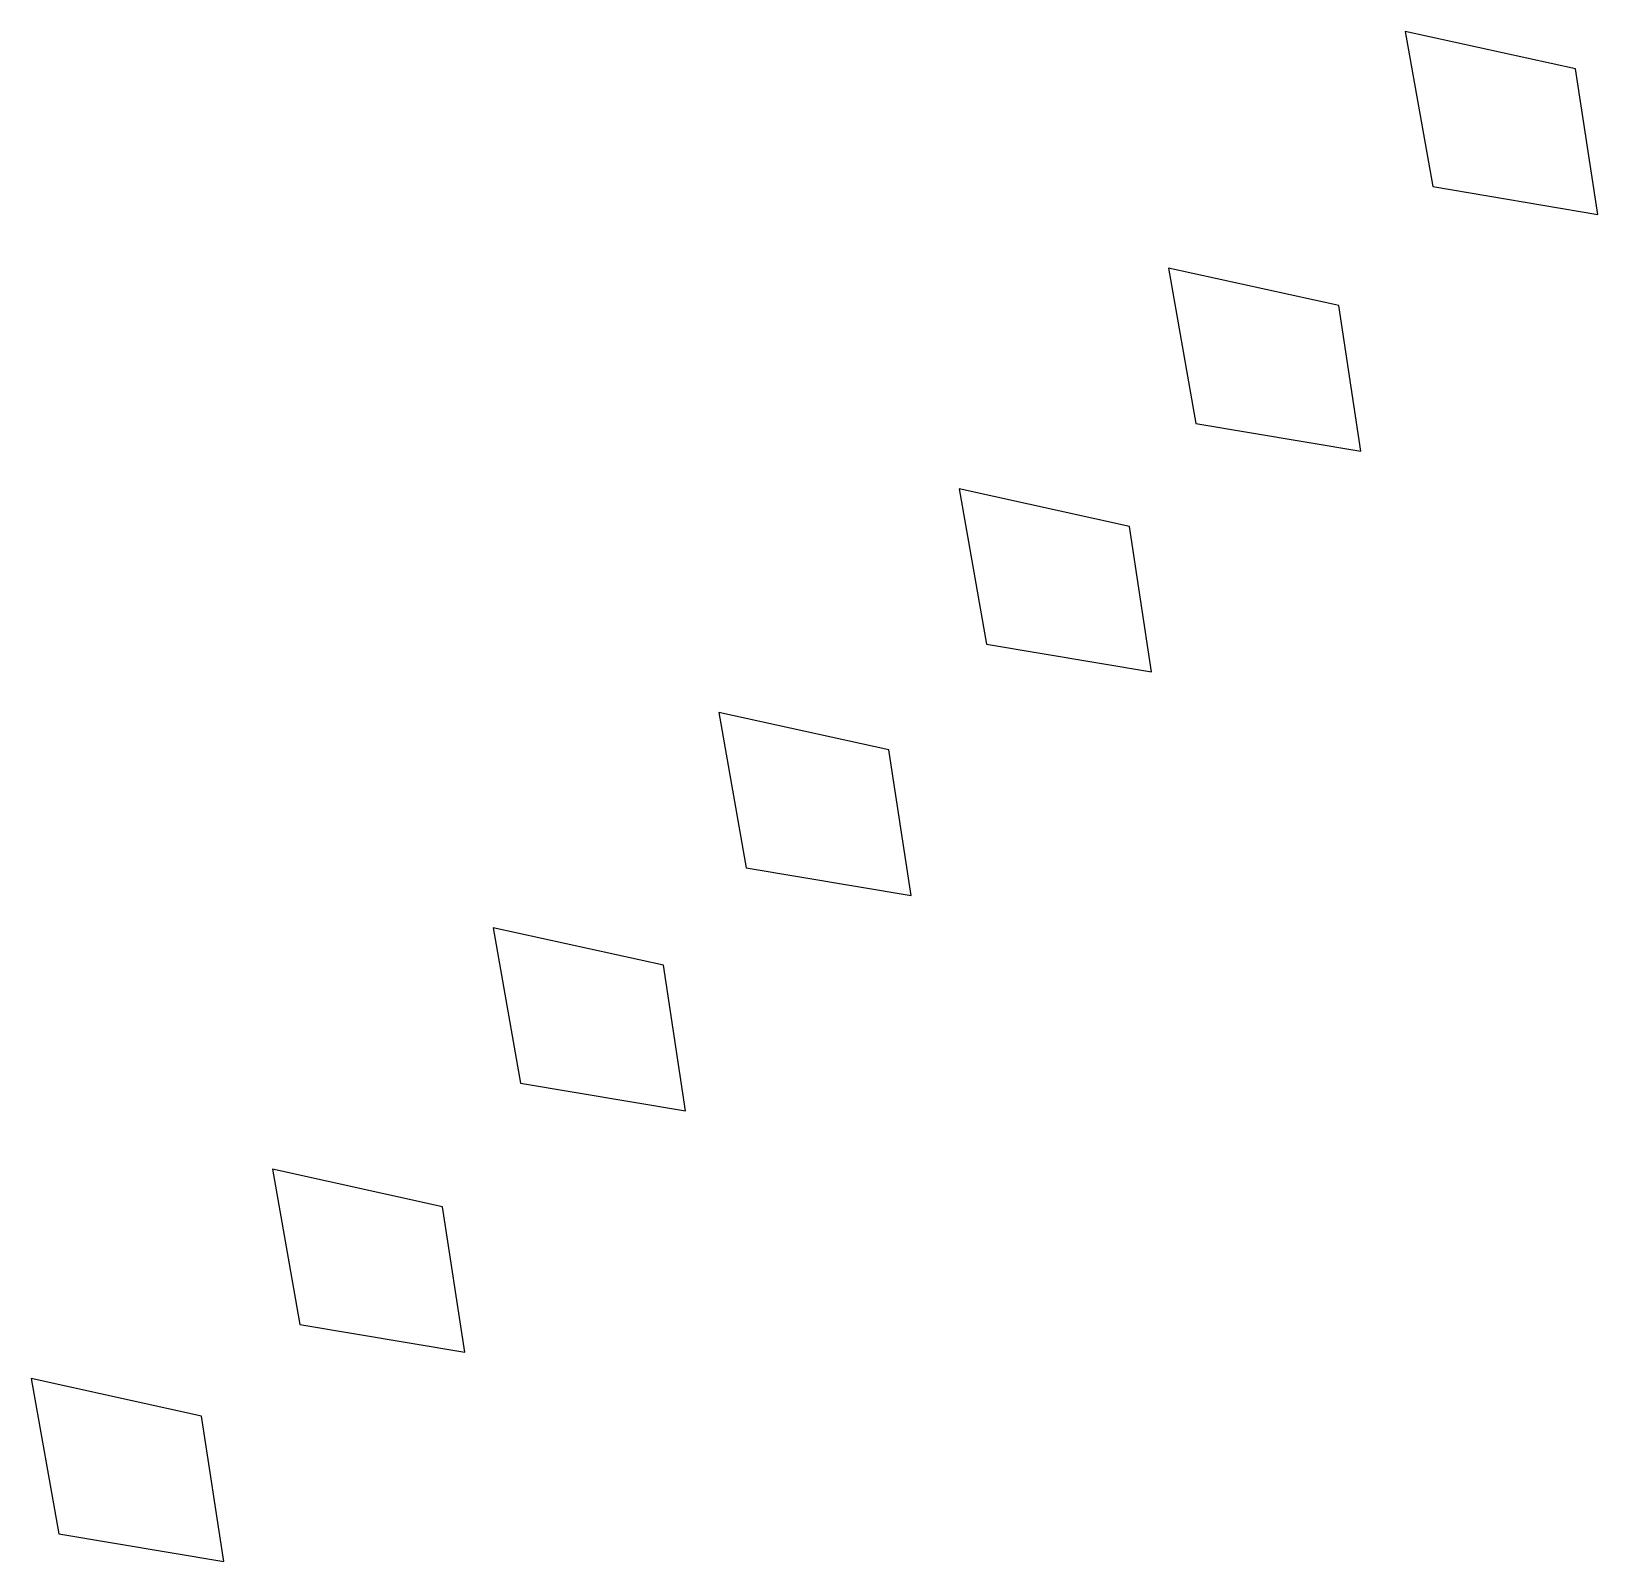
# Model space of a CAD drawing. Header units: millimetres. Extents: x 70.84 to 80.5, y 17.88 to 27.32.
import ezdxf

# ---------------------------------------------------------------- set-up
doc = ezdxf.new("R2010")
doc.units = ezdxf.units.MM
doc.layers.add('grabado linea medio', color=3, linetype='Continuous', true_color=0x00ff00)

msp = doc.modelspace()

# ---------------------------------------------------------------- linework, layer by layer
at = {"layer": 'grabado linea medio'}
for p, q in [((79.3165, 27.316), (79.4854, 26.3583)), ((80.3668, 27.0843), (79.3165, 27.316)), ((80.5031, 26.1867), (80.3668, 27.0843)), ((79.4854, 26.3583), (80.5031, 26.1867)), ((77.856, 25.8563), (78.0249, 24.8986)), ((78.9063, 25.6246), (77.856, 25.8563)), ((79.0426, 24.727), (78.9063, 25.6246)), ((78.0249, 24.8986), (79.0426, 24.727)), ((76.5645, 24.4953), (76.7334, 23.5376)), ((77.6148, 24.2635), (76.5645, 24.4953)), ((77.7511, 23.3659), (77.6148, 24.2635)), ((76.7334, 23.5376), (77.7511, 23.3659)), ((75.0814, 23.1168), (75.2502, 22.1591)), ((76.1316, 22.885), (75.0814, 23.1168)), ((76.268, 21.9874), (76.1316, 22.885)), ((75.2502, 22.1591), (76.268, 21.9874)), ((73.6899, 21.7892), (73.8588, 20.8315)), ((74.7402, 21.5575), (73.6899, 21.7892)), ((74.8765, 20.6599), (74.7402, 21.5575)), ((73.8588, 20.8315), (74.8765, 20.6599)), ((72.3285, 20.3006), (72.4973, 19.3429)), ((73.3787, 20.0688), (72.3285, 20.3006)), ((73.5151, 19.1713), (73.3787, 20.0688)), ((72.4973, 19.3429), (73.5151, 19.1713)), ((70.8417, 19.0098), (71.0106, 18.0521)), ((71.892, 18.7781), (70.8417, 19.0098)), ((72.0283, 17.8805), (71.892, 18.7781)), ((71.0106, 18.0521), (72.0283, 17.8805))]:
    msp.add_line(p, q, dxfattribs=at)

doc.saveas('drawing.dxf')
